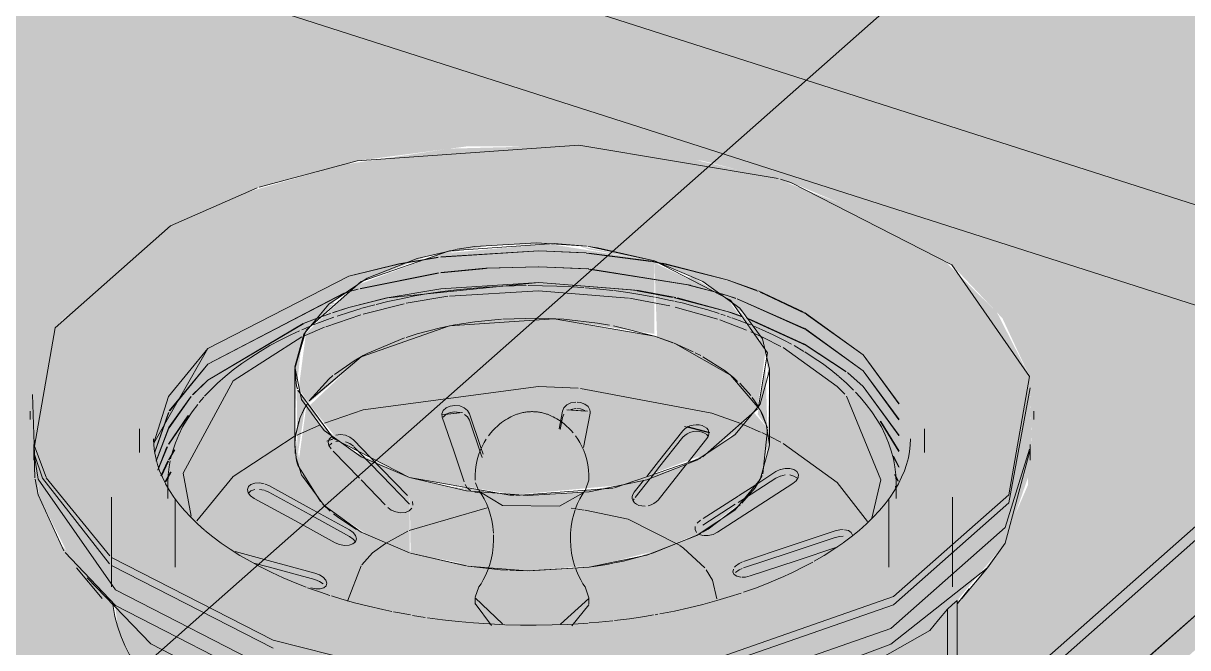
# Model space of a CAD drawing. Header units: metres. Extents: x 1.1 to 88.1, y -3.7 to 23.8.
# Drawn here: x 83.8408 to 83.9654, y 11.9939 to 12.0608 of the extents above; entities that cross this region are included whole.
import ezdxf

# ---------------------------------------------------------------- set-up
doc = ezdxf.new("R2010")
doc.units = ezdxf.units.M
doc.layers.add('A-FLOR', color=7, linetype='Continuous', lineweight=9, true_color=0x007f00)
doc.layers.add('P-PIPE', color=7, linetype='Continuous', lineweight=5)
doc.layers.add('P-SANR-FIXT', color=7, linetype='Continuous', lineweight=5)

# ---------------------------------------------------------------- blocks, each defined once
blk = doc.blocks.new('Cuba para Pia de Cozinha - Standard-2652003-3D_DT_02')
at = {"layer": 'P-SANR-FIXT', "true_color": 0x7f7f7f, "transparency": 33554598}
h = blk.add_hatch(color=8, dxfattribs=at)
h.paths.add_polyline_path([(-3.1016, 11.95549), (-3.06082, 11.99158), (-3.06201, 11.99352), (-3.06319, 11.99625), (-3.06376, 11.99877), (-3.06919, 12.0049), (-3.07169, 12.01028), (-3.07191, 12.02291), (-3.06948, 12.02861), (-3.06399, 12.03459), (-3.05647, 12.03955), (-3.04805, 12.04323), (-3.03714, 12.04611), (-3.02581, 12.0476), (-3.01242, 12.04757), (-3.00056, 12.04605), (-2.99954, 12.0458), (-2.99841, 12.04681), (-3.11728, 12.08496), (-3.2198, 11.99424), (-3.21559, 11.99207), (-3.15301, 11.97199)])
h.paths.add_polyline_path([(-3.03212, 12.08659), (-3.02074, 12.08765), (-3.01086, 12.08978), (-3.00324, 12.09238), (-2.99694, 12.09541), (-2.98954, 12.10095), (-3.00047, 12.10446), (-3.00433, 12.1026), (-3.01399, 12.09967), (-3.02464, 12.09792), (-3.03212, 12.09734), (-3.04397, 12.09787), (-3.05172, 12.09891), (-3.06399, 12.10224), (-3.08877, 12.11019), (-3.09768, 12.10231), (-3.05914, 12.09004), (-3.05172, 12.08816), (-3.04087, 12.08683), (-3.03266, 12.08661)])
for points in [[(-2.99841, 12.04681), (-2.95114, 12.08863), (-2.98954, 12.10095), (-2.99317, 12.09811), (-2.99775, 12.09502), (-3.00433, 12.09186), (-3.01304, 12.08911), (-3.02417, 12.08721), (-3.03266, 12.08661), (-3.04451, 12.08719), (-3.05388, 12.08871), (-3.0641, 12.09153), (-3.09768, 12.10231), (-3.11728, 12.08496), (-2.99882, 12.04694)], [(-3.04274, 12.02011), (-3.0369, 12.02515), (-3.02685, 12.02842), (-3.01539, 12.02896), (-3.00574, 12.02752), (-3.00574, 12.03533), (-3.01711, 12.03717), (-3.0286, 12.03611), (-3.03756, 12.03275), (-3.04303, 12.02761), (-3.04381, 12.02166), (-3.04286, 12.0203)], [(-2.99495, 12.0193), (-2.99468, 12.01969), (-2.99388, 12.02551), (-2.99428, 12.02639), (-2.99795, 12.03125), (-2.99959, 12.03218), (-3.00574, 12.03513), (-3.00546, 12.02713), (-2.99735, 12.02275), (-2.99498, 12.01933)], [(-3.02057, 12.0103), (-3.00913, 12.01135), (-3.00013, 12.01472), (-2.99498, 12.01933), (-2.9976, 12.02309), (-3.00574, 12.02727), (-3.01653, 12.02915), (-3.02784, 12.02831), (-3.03714, 12.02507), (-3.04259, 12.0199), (-3.03962, 12.01614), (-3.03796, 12.01522), (-3.03172, 12.0121), (-3.02071, 12.01032)], [(-2.99366, 12.01745), (-2.99386, 12.02437), (-2.99469, 12.01892), (-2.99393, 12.01783)], [(-3.04398, 12.01487), (-3.04386, 12.01487), (-3.04301, 12.02051), (-3.04403, 12.02166), (-3.04394, 12.0158)], [(-3.03195, 12.00408), (-3.03195, 12.01214), (-3.03796, 12.01494), (-3.04156, 12.01785), (-3.04301, 12.01967), (-3.04381, 12.01391), (-3.04326, 12.0121), (-3.04076, 12.0089), (-3.03627, 12.00592), (-3.03198, 12.00409)], [(-3.01931, 12.00214), (-3.01155, 12.00279), (-3.00502, 12.00444), (-3.00055, 12.00638), (-2.99645, 12.00947), (-2.99439, 12.0121), (-2.99345, 12.01641), (-2.99366, 12.01745), (-2.99514, 12.01914), (-2.99781, 12.01627), (-3.00231, 12.01356), (-3.00822, 12.01154), (-3.01457, 12.01049), (-3.02131, 12.01028), (-3.02528, 12.01068), (-3.02761, 12.01113), (-3.03195, 12.0121), (-3.03183, 12.00405), (-3.02434, 12.00255), (-3.02074, 12.00226)]]:
    blk.add_hatch(color=8, dxfattribs=at).paths.add_polyline_path(points)
h = blk.add_hatch(color=8, dxfattribs=at)
h.paths.add_polyline_path([(-3.01678, 11.96636), (-3.00912, 11.96745), (-3.00295, 11.96955), (-2.99828, 11.9725), (-2.99545, 11.97634), (-2.9948, 11.97939), (-2.98944, 11.98165), (-2.98397, 11.98476), (-2.97992, 11.98733), (-2.97439, 11.98556), (-2.97335, 11.98647), (-2.97318, 11.99917), (-2.96821, 12.00511), (-2.96578, 12.0121), (-2.96578, 12.01468), (-2.96538, 12.0157), (-2.9656, 12.02297), (-2.96909, 12.02982), (-2.97484, 12.0355), (-2.9816, 12.03985), (-2.99248, 12.04407), (-3.0028, 12.0465), (-3.01388, 12.04772), (-3.02769, 12.04736), (-3.03917, 12.04562), (-3.04938, 12.04268), (-3.05753, 12.03908), (-3.06485, 12.03399), (-3.06994, 12.02796), (-3.07231, 12.02187), (-3.07162, 12.01013), (-3.06829, 12.00355), (-3.06343, 11.99824), (-3.06319, 11.99625), (-3.06155, 11.99251), (-3.05701, 11.98722), (-3.05388, 11.98486), (-3.04731, 11.98125), (-3.04679, 11.98104), (-3.04679, 11.97675), (-3.04507, 11.9762), (-3.04275, 11.978), (-3.0406, 11.97383), (-3.03653, 11.97052), (-3.03071, 11.96804), (-3.02268, 11.96658), (-3.01713, 11.96637)])
h.paths.add_polyline_path([(-2.97421, 11.9982), (-2.97395, 11.99851), (-2.97387, 11.9985)])
h.paths.add_polyline_path([(-3.01931, 12.00214), (-3.02768, 12.00309), (-3.03328, 12.00465), (-3.03747, 12.00653), (-3.04145, 12.00964), (-3.0435, 12.01242), (-3.04424, 12.01719), (-3.04396, 12.02497), (-3.04297, 12.02796), (-3.0414, 12.02974), (-3.03987, 12.03121), (-3.03636, 12.03352), (-3.0302, 12.03578), (-3.02343, 12.03697), (-3.01648, 12.03721), (-3.01266, 12.03681), (-3.01018, 12.03636), (-3.00439, 12.03476), (-3.00049, 12.03308), (-2.99615, 12.02965), (-2.99406, 12.02639), (-2.99345, 12.02275), (-2.99369, 12.01458), (-2.99489, 12.01138), (-2.9976, 12.00835), (-3.0023, 12.0055), (-3.00764, 12.0036), (-3.01449, 12.00243), (-3.01853, 12.00219)])
h = blk.add_hatch(color=8, dxfattribs=at)
h.paths.add_polyline_path([(-3.02222, 12.01044), (-3.0261, 12.01112), (-3.02601, 12.01076), (-3.0242, 12.01059), (-3.02245, 12.01045)])
h.paths.add_polyline_path([(-3.02685, 12.01096), (-3.02685, 12.01125), (-3.02716, 12.01103)])
h.paths.add_polyline_path([(-3.00913, 12.01135), (-3.0053, 12.01238), (-3.0053, 12.01269), (-3.00793, 12.01177)])
h.paths.add_polyline_path([(-3.03195, 12.01214), (-3.03789, 12.01489), (-3.03614, 12.01392), (-3.03359, 12.01284)])
h.paths.add_polyline_path([(-3.00013, 12.01472), (-2.9965, 12.01747), (-2.99618, 12.01821), (-2.99959, 12.01519)])
h.paths.add_polyline_path([(-3.04031, 12.01664), (-3.04274, 12.02011), (-3.04297, 12.01977), (-3.04034, 12.01666)])
h.paths.add_polyline_path([(-3.04393, 12.02252), (-3.04351, 12.02657), (-3.04424, 12.02399), (-3.04403, 12.02298)])
h.paths.add_polyline_path([(-2.99366, 12.02273), (-2.99345, 12.02349), (-2.99366, 12.02349), (-2.99366, 12.02275)])
h.paths.add_polyline_path([(-2.99443, 12.02662), (-2.99471, 12.02771), (-2.99729, 12.03072), (-2.99471, 12.02702)])
h.paths.add_polyline_path([(-3.04255, 12.02834), (-3.04006, 12.03071), (-3.04075, 12.03054), (-3.04235, 12.02859)])
h.paths.add_polyline_path([(-2.99836, 12.03155), (-3.00167, 12.0336), (-3.00231, 12.03357), (-2.99852, 12.03163)])
h.paths.add_polyline_path([(-3.03686, 12.03322), (-3.0302, 12.03578), (-3.03241, 12.03508), (-3.03647, 12.03348)])
h.paths.add_polyline_path([(-3.00764, 12.03567), (-3.00764, 12.03577), (-3.01373, 12.0369), (-3.01272, 12.03656), (-3.00978, 12.03604)])
h = blk.add_hatch(color=8, dxfattribs=at)
h.paths.add_polyline_path([(-3.0262, 12.01081), (-3.0261, 12.01112), (-3.02685, 12.01096)])
h.paths.add_polyline_path([(-2.99428, 12.02639), (-2.99406, 12.02639), (-2.99443, 12.02709), (-2.99443, 12.02662)])
h.paths.add_polyline_path([(-3.03987, 12.03071), (-3.04006, 12.03083), (-3.04006, 12.031), (-3.03834, 12.03207), (-3.03917, 12.03168), (-3.0406, 12.03072), (-3.04006, 12.03071)])
h.paths.add_polyline_path([(-3.00723, 12.03559), (-3.00723, 12.03568), (-3.00764, 12.03567)])
h = blk.add_hatch(color=8, dxfattribs=at)
h.paths.add_polyline_path([(-2.99376, 12.02495), (-2.99366, 12.02551), (-2.99388, 12.02551), (-2.9938, 12.02514)])
h.paths.add_polyline_path([(-2.99737, 12.03083), (-2.99795, 12.03133), (-2.9976, 12.03099)])
h = blk.add_hatch(color=8, dxfattribs=at)
h.paths.add_polyline_path([(-3.04393, 12.01446), (-3.04392, 12.01616), (-3.04396, 12.01462)])
h.paths.add_polyline_path([(-3.04403, 12.02166), (-3.04381, 12.02166), (-3.04403, 12.02197)])
at = {"layer": 'P-SANR-FIXT'}
for p, q in [((-3.33162, 12.16449), (-2.94184, 12.0394)), ((-2.94184, 12.02865), (-3.33162, 12.15374))]:
    blk.add_line(p, q, dxfattribs=at)
at = {"layer": 'P-SANR-FIXT', "color": 251, "true_color": 0x525252}
for p, q in [((-3.02363, 11.93837), (-2.87959, 12.06583)), ((-3.02363, 11.93837), (-2.87959, 12.06583)), ((-3.01278, 12.03687), (-3.00574, 12.03533)), ((-3.00056, 12.03313), (-3.00574, 12.03533)), ((-3.04423, 12.02381), (-3.04305, 12.02784)), ((-3.04424, 12.02374), (-3.04424, 12.01568)), ((-2.99344, 12.01568), (-2.99344, 12.02374)), ((-2.99471, 12.01951), (-3.00055, 12.01435)), ((-3.00078, 12.01422), (-3.01, 12.01105)), ((-3.02121, 12.01026), (-3.03195, 12.01214)), ((-3.02075, 12.01024), (-3.02121, 12.01026)), ((-3.01017, 12.01101), (-3.02058, 12.01023))]:
    blk.add_line(p, q, dxfattribs=at)
at = {"layer": 'P-SANR-FIXT', "color": 8, "true_color": 0x6f6f6f}
for p, q in [((-3.01872, 11.93466), (-2.87959, 12.05777)), ((-2.87959, 12.05777), (-3.01872, 11.93466)), ((-3.02864, 12.02816), (-3.02691, 12.02851)), ((-3.0171, 12.02918), (-3.01544, 12.02909)), ((-3.00378, 12.02655), (-3.00574, 12.02727)), ((-3.03788, 12.02464), (-3.03691, 12.02519)), ((-2.99819, 12.02355), (-2.99726, 12.02281)), ((-3.04418, 12.01472), (-3.04424, 12.01593)), ((-2.99498, 12.01105), (-2.99471, 12.01145)), ((-3.04009, 12.00826), (-3.03951, 12.00781)), ((-3.00055, 12.00629), (-3, 12.0066)), ((-3.02587, 12.00267), (-3.03183, 12.00404)), ((-3.01082, 12.00283), (-3.01017, 12.00295)), ((-3.01, 12.00299), (-3.00905, 12.00319)), ((-3.02223, 12.00226), (-3.02148, 12.00221)), ((-3.02121, 12.0022), (-3.02075, 12.00218))]:
    blk.add_line(p, q, dxfattribs=at)
at = {"layer": 'P-SANR-FIXT', "color": 8, "true_color": 0x797979}
for p, q in [((-3.01014, 12.02839), (-3.00574, 12.02727)), ((-3.00574, 12.02727), (-3.00382, 12.02659)), ((-3.00371, 12.02655), (-3.00158, 12.02561)), ((-3.00139, 12.02551), (-3.00077, 12.02519)), ((-3.00055, 12.02507), (-2.99819, 12.02355)), ((-3.03998, 12.02318), (-3.03788, 12.02464)), ((-2.99726, 12.02281), (-2.99684, 12.02244)), ((-2.99662, 12.02223), (-2.99544, 12.02093)), ((-3.04305, 12.01978), (-3.04284, 12.02011)), ((-2.99528, 12.02072), (-2.99458, 12.01967)), ((-2.99366, 12.01745), (-2.99443, 12.01938)), ((-2.99377, 12.01782), (-2.99344, 12.01569)), ((-3.04424, 12.01593), (-3.04417, 12.01669)), ((-3.04419, 12.01636), (-3.04423, 12.01576)), ((-2.99415, 12.01254), (-2.99363, 12.01729)), ((-2.99344, 12.01567), (-2.99345, 12.01543)), ((-3.0439, 12.01345), (-3.04148, 12.00956)), ((-2.99459, 12.01166), (-2.99423, 12.01235)), ((-2.99638, 12.00938), (-2.99498, 12.01105)), ((-3.04122, 12.00928), (-3.04043, 12.00854)), ((-3, 12.0066), (-2.99657, 12.0092)), ((-3.03951, 12.00781), (-3.03762, 12.00657)), ((-3.03712, 12.00629), (-3.03195, 12.00408)), ((-3.00106, 12.00602), (-3.00078, 12.00616)), ((-3.00603, 12.004), (-3.0011, 12.00599)), ((-3.03183, 12.00404), (-3.02593, 12.00269)), ((-3.00905, 12.00319), (-3.00627, 12.00393)), ((-3.02566, 12.00265), (-3.02223, 12.00226)), ((-3.01916, 12.00215), (-3.01272, 12.00255)), ((-3.01244, 12.00259), (-3.01082, 12.00283)), ((-3.02058, 12.00217), (-3.01932, 12.00215))]:
    blk.add_line(p, q, dxfattribs=at)
at = {"layer": 'P-SANR-FIXT', "color": 8, "true_color": 0x7c7c7c}
for p, q in [((-3.04417, 12.01669), (-3.04366, 12.01857)), ((-3.04305, 12.01978), (-3.04371, 12.01841)), ((-3.04379, 12.01817), (-3.04419, 12.01636))]:
    blk.add_line(p, q, dxfattribs=at)
at = {"layer": 'P-SANR-FIXT', "color": 251, "true_color": 0x525252}
for points in [[(-3.01301, 12.03691, 0), (-3.01837, 12.03727, 0), (-3.02496, 12.03687, 0), (-3.02687, 12.03658, 0)], [(-3.02691, 12.03657, 0), (-3.03114, 12.03558, 0), (-3.03647, 12.03348, 0), (-3.0406, 12.03072, 0), (-3.04325, 12.02748, 0), (-3.04424, 12.02399, 0), (-3.0435, 12.02048, 0), (-3.04107, 12.01719, 0), (-3.03713, 12.01434, 0), (-3.03195, 12.01214, 0)], [(-3.04297, 12.02796, 0), (-3.03714, 12.03312, 0), (-3.02769, 12.03643, 0), (-3.01648, 12.03721, 0), (-3.013, 12.0369, 0)], [(-3.00574, 12.03533, 0), (-3.01182, 12.03674, 0), (-3.01281, 12.03688, 0)], [(-3.00574, 12.03533, 0), (-2.9976, 12.03115, 0), (-2.99366, 12.02551, 0), (-2.99459, 12.01972, 0)], [(-2.99344, 12.02373, 0), (-2.99419, 12.027, 0), (-2.99662, 12.03029, 0), (-3.00055, 12.03313, 0)], [(-3.04394, 12.02164, 0), (-3.04403, 12.02197, 0), (-3.04423, 12.02372, 0)], [(-2.99443, 12.01999, 0), (-2.99345, 12.02349, 0), (-2.99344, 12.02373, 0)], [(-3.03195, 12.01214, 0), (-3.04009, 12.01632, 0), (-3.0439, 12.02151, 0)], [(-3.03195, 12.01214, 0), (-3.02587, 12.01073, 0), (-3.01931, 12.0102, 0), (-3.01272, 12.0106, 0), (-3.00655, 12.01189, 0), (-3.00122, 12.01399, 0), (-2.99709, 12.01675, 0), (-2.99443, 12.01999, 0)]]:
    blk.add_polyline3d(points, dxfattribs=at)
at = {"layer": 'P-SANR-FIXT', "color": 8, "true_color": 0x6f6f6f}
for points in [[(-3.00574, 12.02727, 0), (-3.01648, 12.02915, 0), (-3.02769, 12.02837, 0), (-3.03714, 12.02507, 0), (-3.04269, 12.02034, 0)], [(-2.99445, 12.01941, 0), (-2.9976, 12.02309, 0), (-3.00349, 12.02644, 0)], [(-3.04423, 12.01566, 0), (-3.04403, 12.01391, 0), (-3.0439, 12.01345, 0)], [(-2.99345, 12.01543, 0), (-2.99443, 12.01193, 0), (-2.99709, 12.00869, 0), (-3.00122, 12.00593, 0), (-3.00655, 12.00383, 0), (-3.01272, 12.00254, 0), (-3.01931, 12.00214, 0), (-3.02574, 12.00265, 0)], [(-3.03195, 12.00408, 0), (-3.03713, 12.00628, 0), (-3.04107, 12.00913, 0), (-3.0435, 12.01242, 0), (-3.04412, 12.01436, 0)]]:
    blk.add_polyline3d(points, dxfattribs=at)
at = {"layer": 'P-SANR-FIXT', "color": 8, "true_color": 0x797979}
for points in [[(-3.02687, 12.02852, 0), (-3.02496, 12.02881, 0), (-3.02211, 12.0291, 0)], [(-3.02195, 12.02911, 0), (-3.01837, 12.02921, 0), (-3.0171, 12.02918, 0)], [(-3.01544, 12.02909, 0), (-3.01182, 12.02868, 0), (-3.01054, 12.02847, 0)], [(-3.0323, 12.02715, 0), (-3.03114, 12.02752, 0), (-3.02864, 12.02816, 0)], [(-3.03691, 12.02519, 0), (-3.03647, 12.02542, 0), (-3.0325, 12.02709, 0)], [(-3.04269, 12.02034, 0), (-3.0406, 12.02266, 0), (-3.04014, 12.02305, 0)]]:
    blk.add_polyline3d(points, dxfattribs=at)
at = {"layer": 'P-SANR-FIXT', "color": 8, "true_color": 0x7c7c7c}
for points in [[(-3.04365, 12.01858, 0), (-3.04325, 12.01942, 0), (-3.04308, 12.01972, 0)], [(-2.99436, 12.01928, 0), (-2.99419, 12.01894, 0), (-2.99378, 12.01787, 0)]]:
    blk.add_polyline3d(points, dxfattribs=at)
blk = doc.blocks.new('Válvula de Escoamento - Pia Americana - ERIKBIM - Pia Americana - 4 1_2_ - 1 1_2_-3081695-3D_DT_02')
at = {"layer": 'P-PIPE', "color": 8, "true_color": 0x6f6f6f}
for p, q in [((-2.99226, 12.04408), (-2.99114, 12.04375)), ((-3.03308, 12.03504), (-3.03844, 12.03372)), ((-3.00493, 12.03505), (-2.99795, 12.03332)), ((-2.99795, 12.03332), (-3.00457, 12.03503)), ((-2.99481, 12.0322), (-2.99795, 12.03332)), ((-2.99795, 12.03332), (-2.99467, 12.03209)), ((-2.99875, 12.03186), (-2.99795, 12.03163)), ((-2.99795, 12.03163), (-2.99868, 12.03185)), ((-2.99707, 12.03134), (-2.99795, 12.03163)), ((-2.99795, 12.03163), (-2.99702, 12.0313)), ((-2.98975, 12.02815), (-2.99688, 12.03127)), ((-2.99682, 12.03123), (-2.98956, 12.02799)), ((-2.98981, 12.02988), (-2.99459, 12.03212)), ((-2.99444, 12.032), (-2.98962, 12.02972)), ((-3.04229, 12.02904), (-3.04322, 12.02868)), ((-3.04312, 12.02869), (-3.0422, 12.02906)), ((-2.98969, 12.02643), (-2.99546, 12.02907)), ((-2.99534, 12.02897), (-2.9895, 12.02627)), ((-3.04347, 12.02796), (-3.04303, 12.02815)), ((-3.04301, 12.02816), (-3.04253, 12.02836)), ((-3.05081, 12.02251), (-3.04347, 12.02719)), ((-2.99402, 12.0271), (-2.99222, 12.02618)), ((-2.98974, 12.02565), (-2.9908, 12.02626)), ((-2.9853, 12.02354), (-2.98968, 12.02642)), ((-2.98949, 12.02626), (-2.98522, 12.02347)), ((-2.98686, 12.02367), (-2.98777, 12.02435)), ((-2.98604, 12.023), (-2.98686, 12.02367)), ((-3.05388, 12.02084), (-3.05326, 12.0215)), ((-3.01365, 12.02168), (-2.99959, 12.01902)), ((-3.05776, 12.0208), (-3.0593, 12.01585)), ((-3.05538, 12.02076), (-3.05774, 12.01746)), ((-3.05767, 12.01745), (-3.05532, 12.0208)), ((-3.05445, 12.02017), (-3.05397, 12.02074)), ((-3.01468, 12.02012), (-3.01416, 12.02022)), ((-3.05776, 12.01911), (-3.05921, 12.0149)), ((-3.0592, 12.01485), (-3.0577, 12.0191)), ((-3.05567, 12.01873), (-3.05776, 12.01572)), ((-3.0577, 12.01571), (-3.05561, 12.01877)), ((-3.02847, 12.01887), (-3.02634, 12.01912)), ((-3.02845, 12.01884), (-3.02628, 12.01909)), ((-3.01984, 12.01909), (-3.01973, 12.01911)), ((-3.01728, 12.01893), (-3.01738, 12.01897)), ((-3.01595, 12.01737), (-3.01559, 12.01925)), ((-3.01559, 12.01855), (-3.01583, 12.01729)), ((-3.01559, 12.01925), (-3.01543, 12.01961)), ((-3.01543, 12.01891), (-3.01559, 12.01855)), ((-3.01512, 12.01939), (-3.01312, 12.01926)), ((-3.01499, 12.01939), (-3.0129, 12.01926)), ((-3.01416, 12.01952), (-3.01468, 12.01943)), ((-3.01262, 12.01902), (-3.01333, 12.01537)), ((-3.01261, 12.01918), (-3.01262, 12.01902)), ((-2.99959, 12.01902), (-2.99648, 12.01791)), ((-3.05776, 12.01742), (-3.05907, 12.01394)), ((-3.05906, 12.01388), (-3.0577, 12.01741)), ((-3.02431, 12.01468), (-3.02553, 12.01828)), ((-3.00254, 12.01761), (-2.99999, 12.01697)), ((-3.00224, 12.01759), (-2.99982, 12.01696)), ((-3.00094, 12.01777), (-3.00064, 12.0177)), ((-2.98158, 12.01817), (-2.9796, 12.01494)), ((-2.97954, 12.01495), (-2.98152, 12.01813)), ((-3.0721, 12.01609), (-3.07211, 12.01564)), ((-3.03796, 12.01618), (-3.03613, 12.01428)), ((-3.00012, 12.01632), (-3.00212, 12.0138)), ((-2.99332, 12.01649), (-2.99222, 12.01592)), ((-3.05791, 12.01544), (-3.05889, 12.01297)), ((-3.05887, 12.01292), (-3.05785, 12.01543)), ((-3.05713, 12.01509), (-3.05776, 12.01403)), ((-3.0577, 12.01402), (-3.05706, 12.01511)), ((-3.03746, 12.01497), (-3.03792, 12.01544)), ((-3.07203, 12.0121), (-3.07213, 12.01462)), ((-3.05783, 12.01391), (-3.05855, 12.01232)), ((-3.05851, 12.01227), (-3.05776, 12.0139)), ((-3.02418, 12.01429), (-3.02431, 12.01468)), ((-2.98022, 12.01445), (-2.9796, 12.01325)), ((-2.97954, 12.01326), (-2.98015, 12.01443)), ((-3.05754, 12.01274), (-3.05809, 12.0117)), ((-3.05803, 12.01168), (-3.05747, 12.01273)), ((-2.99489, 12.01137), (-2.99274, 12.01277)), ((-2.99274, 12.01277), (-2.99228, 12.01299)), ((-2.99176, 12.01241), (-2.99225, 12.0123)), ((-2.98006, 12.01246), (-2.9797, 12.01176)), ((-2.97963, 12.01176), (-2.97998, 12.01245)), ((-3.07123, 12.01206), (-3.06404, 12.00291)), ((-3.06403, 12.00377), (-3.07082, 12.0121)), ((-3.0474, 12.01144), (-3.04702, 12.01128)), ((-3.02582, 12.01106), (-3.02601, 12.01139)), ((-3.02493, 12.01198), (-3.02493, 12.01184)), ((-3.0249, 12.01156), (-3.02459, 12.01084)), ((-3.01311, 12.01082), (-3.01276, 12.01184)), ((-3.01276, 12.01184), (-3.01276, 12.01186)), ((-2.99274, 12.01207), (-2.99601, 12.00996)), ((-2.99228, 12.01229), (-2.99274, 12.01207)), ((-2.97995, 12.0112), (-2.97992, 12.01089)), ((-3.0475, 12.01078), (-3.04802, 12.01087)), ((-3.04702, 12.01058), (-3.04744, 12.01076)), ((-3.05703, 12.00732), (-3.05703, 12.00255)), ((-2.98066, 12.00255), (-2.98066, 12.00732)), ((-3.06384, 12.00572), (-3.06384, 12.00045)), ((-3.00301, 12.00486), (-3.00263, 12.00459)), ((-3.00057, 12.00593), (-3.00093, 12.00604)), ((-2.97384, 12.00045), (-2.97384, 12.00572)), ((-3.00263, 12.00459), (-3.00036, 12.00248)), ((-3.04655, 11.99472), (-3.06376, 12.00355)), ((-3.06376, 12.00268), (-3.04655, 11.99385)), ((-3.0386, 11.99889), (-3.03714, 12.00268)), ((-3.02359, 12.00215), (-3.02348, 12.00248)), ((-3.0416, 12.00101), (-3.04209, 12.0012)), ((-2.99098, 12.00197), (-2.99222, 12.0014)), ((-3.04119, 12.00075), (-3.0416, 12.00101)), ((-3.02493, 11.99932), (-3.02453, 12.00043)), ((-3.01316, 12.00043), (-3.01275, 11.99926)), ((-2.97205, 12.00021), (-2.97331, 11.99864)), ((-3.02493, 11.99926), (-3.02493, 11.99858)), ((-3.02199, 11.99648), (-3.02493, 11.99926)), ((-3.02317, 11.9963), (-3.02493, 11.99864)), ((-3.01276, 11.9992), (-3.01581, 11.99645)), ((-3.01275, 11.99858), (-3.01275, 11.99926)), ((-2.97335, 11.98647), (-2.97335, 11.99897)), ((-3.03026, 11.99716), (-3.03165, 11.99738)), ((-3.01276, 11.99852), (-3.01458, 11.99627)), ((-3.00538, 11.9975), (-3.00568, 11.99745)), ((-2.97439, 11.98556), (-2.97439, 11.99805)), ((-3.03725, 11.99238), (-3.04655, 11.99472))]:
    blk.add_line(p, q, dxfattribs=at)
at = {"layer": 'P-PIPE', "color": 8, "true_color": 0x7c7c7c}
for p, q in [((-3.0181, 12.03641), (-3.0286, 12.03578)), ((-3.02859, 12.03574), (-3.0181, 12.03641)), ((-3.04397, 12.01669), (-3.04362, 12.01686))]:
    blk.add_line(p, q, dxfattribs=at)
at = {"layer": 'P-PIPE', "color": 8, "true_color": 0x797979}
for p, q in [((-3.01304, 12.03619), (-3.0181, 12.03641)), ((-3.0181, 12.03641), (-3.01325, 12.0362)), ((-3.01301, 12.03618), (-3.00614, 12.03528)), ((-3.00578, 12.03526), (-3.01278, 12.03617)), ((-3.03314, 12.035), (-3.02889, 12.0357)), ((-3.0289, 12.03574), (-3.03308, 12.03504)), ((-3.00602, 12.03526), (-3.00537, 12.03513)), ((-3.00501, 12.03511), (-3.00566, 12.03524)), ((-3.00527, 12.03512), (-3.00493, 12.03505)), ((-3.00457, 12.03503), (-3.00491, 12.0351)), ((-3.03725, 12.03236), (-3.02885, 12.03401)), ((-3.02886, 12.03405), (-3.0372, 12.03238)), ((-3.02383, 12.03456), (-3.0286, 12.03409)), ((-3.02859, 12.03405), (-3.02373, 12.03454)), ((-3.01814, 12.03472), (-3.02374, 12.03456)), ((-3.02364, 12.03455), (-3.01813, 12.03472)), ((-3.01278, 12.03448), (-3.0181, 12.03472)), ((-3.0181, 12.03472), (-3.01301, 12.03448)), ((-3.01279, 12.03447), (-3.00218, 12.03276)), ((-3.0019, 12.03274), (-3.01256, 12.03446)), ((-3.03743, 12.03231), (-3.03837, 12.03205)), ((-3.03837, 12.03205), (-3.03747, 12.0323)), ((-3.03434, 12.03137), (-3.02859, 12.03236)), ((-3.02859, 12.03236), (-3.0181, 12.03302)), ((-3.0254, 12.03239), (-3.0239, 12.03251)), ((-3.02387, 12.03252), (-3.02234, 12.03261)), ((-3.02208, 12.03262), (-3.0208, 12.03267)), ((-3.02074, 12.03267), (-3.01948, 12.03269)), ((-3.0181, 12.03302), (-3.00818, 12.03223)), ((-3.00211, 12.03274), (-2.99903, 12.03194)), ((-2.99893, 12.03193), (-3.00183, 12.03272)), ((-3.03844, 12.03203), (-3.03899, 12.03186)), ((-3.03897, 12.03187), (-3.03844, 12.03203)), ((-3.03231, 12.0308), (-3.02784, 12.03155)), ((-3.02769, 12.03157), (-3.01815, 12.03213)), ((-3.01815, 12.03213), (-3.00852, 12.03136)), ((-3.00841, 12.03134), (-3.0041, 12.03052)), ((-3.008, 12.0322), (-3.00381, 12.03143)), ((-3.00347, 12.03141), (-3.00764, 12.03219)), ((-3.00361, 12.03139), (-2.99795, 12.02993)), ((-2.99795, 12.02993), (-3.00328, 12.03137)), ((-3.03704, 12.03026), (-3.03566, 12.03064)), ((-3.0369, 12.02965), (-3.03253, 12.03075)), ((-3.03552, 12.03067), (-3.03426, 12.03098)), ((-3.00353, 12.03038), (-2.99959, 12.02928)), ((-2.99756, 12.02981), (-2.99795, 12.02993)), ((-2.99795, 12.02993), (-2.99754, 12.02979)), ((-2.99654, 12.02946), (-2.99756, 12.02981)), ((-2.99754, 12.02979), (-2.99646, 12.0294)), ((-3.04045, 12.0297), (-3.04229, 12.02904)), ((-3.0422, 12.02906), (-3.04039, 12.02972)), ((-3.0409, 12.02829), (-3.03716, 12.02957)), ((-2.99959, 12.02928), (-2.99898, 12.02908)), ((-2.99882, 12.02971), (-2.99892, 12.02974)), ((-2.99875, 12.02901), (-2.99589, 12.02793)), ((-2.99817, 12.02949), (-2.99863, 12.02964)), ((-2.9976, 12.02929), (-2.99797, 12.02943)), ((-2.99668, 12.02897), (-2.99747, 12.02925)), ((-2.99585, 12.02864), (-2.99666, 12.02896)), ((-2.99546, 12.02907), (-2.99594, 12.02924)), ((-2.99543, 12.02848), (-2.99584, 12.02864)), ((-2.99583, 12.02917), (-2.99534, 12.02897)), ((-3.04311, 12.02736), (-3.04106, 12.02823)), ((-2.99543, 12.02773), (-2.9951, 12.02759)), ((-2.99502, 12.02756), (-2.99402, 12.0271)), ((-3.0436, 12.01687), (-3.04158, 12.01776)), ((-2.99648, 12.01791), (-2.99439, 12.01701)), ((-3.04081, 12.01604), (-3.04022, 12.01624)), ((-3.04073, 12.01606), (-3.04015, 12.01625)), ((-2.99426, 12.01695), (-2.99332, 12.01649)), ((-3.04025, 12.01583), (-3.04054, 12.01556)), ((-3.03732, 12.01208), (-3.04011, 12.01496)), ((-3.03952, 12.01604), (-3.03983, 12.016)), ((-3.00581, 12.01251), (-3.00613, 12.01211)), ((-3.03454, 12.00921), (-3.03713, 12.01189)), ((-3.00791, 12.01056), (-3.00691, 12.01182)), ((-3.00619, 12.01203), (-3.0078, 12.00999)), ((-2.99673, 12.01019), (-2.99489, 12.01137)), ((-3.02544, 12.01075), (-3.0258, 12.01104)), ((-3.02445, 12.01049), (-3.02497, 12.01056)), ((-3.02444, 12.01064), (-3.02453, 12.01076)), ((-3.02437, 12.01057), (-3.02199, 12.00914)), ((-3.01325, 12.01064), (-3.01316, 12.01076)), ((-3.00791, 12.00986), (-3.00805, 12.00964)), ((-3.00053, 12.00774), (-2.99677, 12.01016)), ((-2.99609, 12.0099), (-2.99677, 12.00947)), ((-3.0339, 12.00865), (-3.03428, 12.00894)), ((-3.03198, 12.00645), (-3.02364, 12.00888)), ((-3.03165, 12.00956), (-3.03158, 12.00919)), ((-3.01467, 12.00885), (-3.01326, 12.00865)), ((-3.01437, 12.00822), (-3.01422, 12.00868)), ((-3.01314, 12.00863), (-3.00857, 12.00767)), ((-2.99709, 12.00927), (-3.00056, 12.00702)), ((-3.00857, 12.00767), (-3.00305, 12.00489)), ((-3.00117, 12.00726), (-3.00081, 12.00756)), ((-3.03452, 12.00508), (-3.03212, 12.00638)), ((-3.02297, 12.00618), (-3.02304, 12.00689))]:
    blk.add_line(p, q, dxfattribs=at)
at = {"layer": 'P-PIPE', "color": 251, "true_color": 0x525252}
for p, q in [((-3.07254, 12.01923), (-3.07254, 12.01836)), ((-2.96514, 12.01836), (-2.96514, 12.01923)), ((-3.06084, 12.01735), (-3.06084, 12.01483)), ((-2.97684, 12.01483), (-2.97684, 12.01735)), ((-3.07214, 12.01568), (-3.07214, 12.01398)), ((-2.96554, 12.01398), (-2.96554, 12.01568)), ((-3.05781, 12.01153), (-3.05781, 12.00989)), ((-2.97988, 12.00989), (-2.97988, 12.01153)), ((-3.06384, 12.01004), (-3.06384, 12.00572)), ((-3.05703, 12.00989), (-3.05703, 12.00732)), ((-2.98066, 12.00732), (-2.98066, 12.00989)), ((-2.97384, 12.00572), (-2.97384, 12.01004)), ((-3.06758, 12.00248), (-3.06484, 11.99918)), ((-3.04789, 12.00256), (-3.0467, 12.00197)), ((-2.97285, 11.99918), (-2.97011, 12.00248))]:
    blk.add_line(p, q, dxfattribs=at)
at = {"layer": 'P-PIPE', "color": 8, "true_color": 0x6f6f6f}
for points in [[(-3.04803, 12.04322, 0), (-3.03754, 12.04606, 0), (-3.01384, 12.04772, 0), (-2.99251, 12.04415, 0)], [(-2.99114, 12.04375, 0), (-2.97392, 12.03491, 0), (-2.9656, 12.02297, 0)], [(-3.07085, 12.01217, 0), (-3.07208, 12.01549, 0), (-3.06986, 12.02817, 0), (-3.05753, 12.03908, 0), (-3.04824, 12.04315, 0)], [(-3.0593, 12.01583, 0), (-3.05354, 12.02597, 0), (-3.03844, 12.03372, 0), (-3.03314, 12.035, 0)], [(-3.03844, 12.03372, 0), (-3.05354, 12.02597, 0), (-3.05776, 12.0208, 0)], [(-3.03899, 12.03186, 0), (-3.05354, 12.02427, 0), (-3.05767, 12.01929, 0)], [(-3.0576, 12.01928, 0), (-3.05354, 12.02427, 0), (-3.03897, 12.03187, 0)], [(-2.97954, 12.02003, 0), (-2.9834, 12.02527, 0), (-2.98968, 12.02981, 0)], [(-3.04335, 12.02863, 0), (-3.05354, 12.02258, 0), (-3.05516, 12.021, 0)], [(-3.05511, 12.02103, 0), (-3.05354, 12.02258, 0), (-3.04325, 12.02864, 0)], [(-2.98949, 12.02965, 0), (-2.9834, 12.02527, 0), (-2.9796, 12.02002, 0)], [(-3.05326, 12.0215, 0), (-3.0525, 12.02224, 0), (-3.05169, 12.02297, 0), (-3.05083, 12.02367, 0), (-3.04991, 12.02435, 0), (-3.04895, 12.02501, 0), (-3.04794, 12.02565, 0), (-3.04689, 12.02626, 0), (-3.04579, 12.02686, 0), (-3.04465, 12.02742, 0), (-3.04371, 12.02786, 0)], [(-2.99108, 12.02642, 0), (-2.9919, 12.02686, 0), (-2.99303, 12.02742, 0), (-2.99421, 12.02796, 0), (-2.99517, 12.02837, 0)], [(-2.97954, 12.01834, 0), (-2.9834, 12.02358, 0), (-2.98968, 12.02812, 0)], [(-2.98949, 12.02795, 0), (-2.9834, 12.02358, 0), (-2.9796, 12.01833, 0)], [(-2.99197, 12.02605, 0), (-2.98618, 12.02187, 0), (-2.98538, 12.02105, 0)], [(-2.98777, 12.02435, 0), (-2.98874, 12.02501, 0), (-2.98966, 12.0256, 0)], [(-3.05531, 12.00801, 0), (-3.05616, 12.01261, 0), (-3.05081, 12.02251, 0)], [(-2.9656, 12.02297, 0), (-2.96783, 12.01029, 0), (-2.98016, 11.99938, 0), (-3.00015, 11.9924, 0), (-3.00554, 11.99152, 0)], [(-2.98443, 12.0215, 0), (-2.98518, 12.02224, 0), (-2.986, 12.02297, 0)], [(-2.97954, 12.01665, 0), (-2.9834, 12.02189, 0), (-2.98509, 12.02337, 0)], [(-2.98502, 12.02331, 0), (-2.9834, 12.02189, 0), (-2.9796, 12.01664, 0)], [(-3.04106, 12.01797, 0), (-3.0369, 12.01939, 0), (-3.01815, 12.02187, 0), (-3.01389, 12.0217, 0)], [(-3.00565, 11.99062, 0), (-3.00015, 11.99154, 0), (-2.98016, 11.99851, 0), (-2.96783, 12.00942, 0), (-2.96552, 12.02175, 0)], [(-2.98001, 12.01328, 0), (-2.98017, 12.01415, 0), (-2.9804, 12.01501, 0), (-2.98069, 12.01587, 0), (-2.98105, 12.01671, 0), (-2.98146, 12.01755, 0), (-2.98194, 12.01837, 0), (-2.98247, 12.01917, 0), (-2.98307, 12.01997, 0), (-2.98372, 12.02074, 0), (-2.98423, 12.02129, 0)], [(-3.07231, 12.02103, 0), (-3.07208, 12.01462, 0), (-3.07123, 12.01208, 0)], [(-3.05575, 12.01837, 0), (-3.05521, 12.01917, 0), (-3.05462, 12.01997, 0)], [(-3.02844, 12.01859, 0), (-3.02848, 12.01896, 0), (-3.02834, 12.01931, 0), (-3.02803, 12.0196, 0), (-3.0276, 12.01979, 0), (-3.02709, 12.01986, 0), (-3.02656, 12.0198, 0), (-3.0261, 12.01961, 0), (-3.02574, 12.01932, 0), (-3.02553, 12.01897, 0)], [(-3.01543, 12.01961, 0), (-3.01512, 12.01991, 0), (-3.01468, 12.02012, 0)], [(-3.01401, 12.02022, 0), (-3.01364, 12.02018, 0), (-3.01318, 12.02001, 0), (-3.01283, 12.01974, 0), (-3.01264, 12.01939, 0), (-3.01261, 12.01918, 0)], [(-2.98519, 12.02084, 0), (-2.98153, 12.01188, 0), (-2.98247, 12.00779, 0)], [(-3.0261, 12.01167, 0), (-3.02722, 12.01499, 0), (-3.02844, 12.01859, 0)], [(-3.02656, 12.0191, 0), (-3.02709, 12.01917, 0), (-3.0276, 12.0191, 0), (-3.02803, 12.01891, 0), (-3.02834, 12.01862, 0)], [(-3.02553, 12.01828, 0), (-3.02574, 12.01863, 0), (-3.02606, 12.01889, 0)], [(-3.02553, 12.01897, 0), (-3.02431, 12.01537, 0), (-3.02406, 12.01464, 0)], [(-3.0235, 12.0166, 0), (-3.02326, 12.01691, 0), (-3.02302, 12.01718, 0), (-3.02278, 12.01743, 0), (-3.02255, 12.01765, 0), (-3.02232, 12.01785, 0), (-3.0221, 12.01802, 0), (-3.02188, 12.01818, 0), (-3.02168, 12.01831, 0), (-3.02148, 12.01843, 0), (-3.0213, 12.01854, 0), (-3.02112, 12.01863, 0), (-3.02095, 12.01872, 0)], [(-3.02095, 12.01872, 0), (-3.02079, 12.01879, 0), (-3.02063, 12.01885, 0), (-3.02048, 12.01891, 0), (-3.02041, 12.01893, 0)], [(-3.02041, 12.01893, 0), (-3.02029, 12.01897, 0), (-3.02018, 12.01901, 0)], [(-3.02018, 12.01901, 0), (-3.02006, 12.01904, 0), (-3.01995, 12.01907, 0), (-3.01984, 12.01909, 0)], [(-3.01973, 12.01911, 0), (-3.01962, 12.01913, 0), (-3.01951, 12.01915, 0), (-3.01941, 12.01916, 0), (-3.0193, 12.01917, 0), (-3.0192, 12.01918, 0), (-3.01909, 12.01919, 0), (-3.01899, 12.01919, 0), (-3.01889, 12.0192, 0), (-3.01878, 12.0192, 0), (-3.01868, 12.01919, 0), (-3.01857, 12.01919, 0), (-3.01847, 12.01918, 0), (-3.01836, 12.01917, 0), (-3.01826, 12.01916, 0), (-3.01815, 12.01915, 0), (-3.01805, 12.01913, 0), (-3.01794, 12.01911, 0), (-3.01783, 12.01909, 0), (-3.01772, 12.01906, 0), (-3.0176, 12.01903, 0), (-3.01749, 12.019, 0), (-3.01738, 12.01897, 0)], [(-3.0158, 12.01818, 0), (-3.01601, 12.01831, 0), (-3.0162, 12.01843, 0), (-3.01639, 12.01854, 0), (-3.01657, 12.01863, 0), (-3.01674, 12.01872, 0), (-3.0169, 12.01879, 0), (-3.01706, 12.01885, 0), (-3.0172, 12.01891, 0), (-3.01728, 12.01893, 0)], [(-3.01318, 12.01931, 0), (-3.01364, 12.01948, 0), (-3.01405, 12.01952, 0)], [(-3.05752, 12.01415, 0), (-3.05729, 12.01501, 0), (-3.057, 12.01587, 0), (-3.05664, 12.01671, 0), (-3.05623, 12.01755, 0), (-3.05575, 12.01837, 0)], [(-3.01514, 12.01765, 0), (-3.01537, 12.01785, 0), (-3.01559, 12.01802, 0), (-3.0158, 12.01818, 0)], [(-3.01443, 12.01691, 0), (-3.01467, 12.01718, 0), (-3.01491, 12.01743, 0), (-3.01514, 12.01765, 0)], [(-3.00269, 12.01714, 0), (-3.00249, 12.01735, 0), (-3.00224, 12.01752, 0), (-3.00194, 12.01766, 0), (-3.00161, 12.01775, 0), (-3.00128, 12.01779, 0), (-3.00094, 12.01777, 0)], [(-3.00064, 12.0177, 0), (-3.00037, 12.01758, 0), (-3.00015, 12.01742, 0)], [(-3.00015, 12.01742, 0), (-3, 12.01723, 0), (-2.99992, 12.01701, 0), (-2.99992, 12.01678, 0), (-2.99999, 12.01654, 0), (-3.00012, 12.01632, 0)], [(-3.05471, 12.00749, 0), (-3.05081, 12.01225, 0), (-3.04429, 12.01654, 0)], [(-3.03983, 12.01669, 0), (-3.03933, 12.01674, 0), (-3.03881, 12.01666, 0), (-3.03833, 12.01646, 0), (-3.03796, 12.01618, 0)], [(-3.02493, 12.01184, 0), (-3.02494, 12.0124, 0), (-3.0249, 12.01296, 0), (-3.02482, 12.01351, 0), (-3.02471, 12.01404, 0), (-3.02456, 12.01455, 0), (-3.02439, 12.01502, 0), (-3.02419, 12.01547, 0), (-3.02397, 12.01588, 0), (-3.02374, 12.01626, 0)], [(-3.01276, 12.01184, 0), (-3.01275, 12.0124, 0), (-3.01279, 12.01296, 0), (-3.01286, 12.01351, 0), (-3.01298, 12.01404, 0), (-3.01313, 12.01455, 0), (-3.0133, 12.01502, 0), (-3.0135, 12.01547, 0), (-3.01372, 12.01588, 0), (-3.01395, 12.01626, 0), (-3.01418, 12.0166, 0)], [(-3.00657, 12.01225, 0), (-3.0053, 12.01385, 0), (-3.00269, 12.01714, 0)], [(-3.00269, 12.01645, 0), (-3.0053, 12.01316, 0), (-3.00581, 12.01251, 0)], [(-3.00064, 12.01701, 0), (-3.00094, 12.01708, 0), (-3.00128, 12.01709, 0), (-3.00161, 12.01705, 0), (-3.00194, 12.01696, 0), (-3.00224, 12.01683, 0), (-3.00249, 12.01665, 0), (-3.00269, 12.01645, 0)], [(-3, 12.01653, 0), (-3.00015, 12.01673, 0), (-3.00037, 12.01689, 0), (-3.00064, 12.01701, 0)], [(-3.03796, 12.01548, 0), (-3.03833, 12.01577, 0), (-3.03881, 12.01596, 0)], [(-3.00029, 11.98905, 0), (-2.98045, 11.99598, 0), (-2.96821, 12.0068, 0), (-2.96559, 12.01519, 0)], [(-2.99197, 12.01579, 0), (-2.98618, 12.01161, 0), (-2.98294, 12.00742, 0)], [(-2.96558, 12.01497, 0), (-2.96821, 12.00511, 0), (-2.97011, 12.00248, 0)], [(-3.07207, 12.01441, 0), (-3.07169, 12.01196, 0), (-3.06343, 12.00011, 0), (-3.04634, 11.99134, 0)], [(-3.05781, 12.01153, 0), (-3.05778, 12.01241, 0), (-3.05768, 12.01328, 0), (-3.05756, 12.01394, 0)], [(-2.99225, 12.013, 0), (-2.99176, 12.01311, 0), (-2.99125, 12.01311, 0), (-2.99081, 12.01299, 0), (-2.9905, 12.01277, 0)], [(-2.99052, 12.01211, 0), (-2.99081, 12.0123, 0), (-2.99125, 12.01242, 0)], [(-2.9905, 12.01277, 0), (-2.99034, 12.01247, 0), (-2.99037, 12.01213, 0), (-2.99058, 12.01179, 0), (-2.99093, 12.01149, 0)], [(-2.97988, 12.01153, 0), (-2.97991, 12.01241, 0), (-2.98001, 12.01328, 0)], [(-3.06895, 12.0043, 0), (-3.07169, 12.01027, 0), (-3.07201, 12.01198, 0)], [(-3.04857, 12.00991, 0), (-3.04896, 12.01019, 0), (-3.04921, 12.01051, 0), (-3.04929, 12.01085, 0), (-3.04919, 12.01116, 0), (-3.04892, 12.0114, 0), (-3.04851, 12.01154, 0), (-3.04802, 12.01157, 0), (-3.0475, 12.01148, 0)], [(-3.04702, 12.01128, 0), (-3.04269, 12.0089, 0), (-3.03836, 12.00653, 0)], [(-2.99093, 12.01149, 0), (-2.99497, 12.00888, 0), (-2.99901, 12.00628, 0)], [(-3.04851, 12.01085, 0), (-3.04892, 12.01071, 0), (-3.04919, 12.01047, 0)], [(-3.03991, 12.00516, 0), (-3.04424, 12.00753, 0), (-3.04857, 12.00991, 0)], [(-3.03836, 12.00583, 0), (-3.04269, 12.00821, 0), (-3.04702, 12.01058, 0)], [(-3.03836, 12.00653, 0), (-3.03797, 12.00625, 0), (-3.03772, 12.00592, 0), (-3.03764, 12.00557, 0), (-3.03773, 12.00526, 0), (-3.03801, 12.00502, 0), (-3.03842, 12.00488, 0), (-3.03891, 12.00486, 0), (-3.03943, 12.00496, 0), (-3.03991, 12.00516, 0)], [(-2.99901, 12.00628, 0), (-2.99947, 12.00605, 0), (-2.99998, 12.00593, 0), (-3.00049, 12.00592, 0)], [(-2.99622, 12.00315, 0), (-2.99131, 12.00478, 0), (-2.98641, 12.00642, 0)], [(-2.98641, 12.00642, 0), (-2.98589, 12.00654, 0), (-2.98555, 12.00656, 0)], [(-2.98539, 12.00655, 0), (-2.98497, 12.00645, 0), (-2.98468, 12.00625, 0), (-2.98455, 12.00598, 0)], [(-3.03774, 12.00526, 0), (-3.03797, 12.00555, 0), (-3.03836, 12.00583, 0)], [(-3.03706, 12.00279, 0), (-3.0359, 12.00406, 0), (-3.03452, 12.00508, 0)], [(-2.98641, 12.00572, 0), (-2.99131, 12.00409, 0), (-2.99622, 12.00245, 0)], [(-2.98555, 12.00586, 0), (-2.98589, 12.00584, 0), (-2.98641, 12.00572, 0)], [(-3.04634, 11.98965, 0), (-3.06343, 11.99842, 0), (-3.06881, 12.0041, 0)], [(-3.05062, 12.00422, 0), (-3.04709, 12.00326, 0), (-3.04209, 12.00189, 0)], [(-2.9861, 12.00473, 0), (-2.99059, 12.00323, 0), (-2.99549, 12.0016, 0)], [(-3.04209, 12.0012, 0), (-3.04709, 12.00256, 0), (-3.0486, 12.00297, 0)], [(-3.01316, 12.00043, 0), (-3.01339, 12.00077, 0), (-3.01363, 12.00117, 0), (-3.01387, 12.00163, 0), (-3.01409, 12.00215, 0), (-3.0142, 12.00245, 0)], [(-2.9965, 12.00146, 0), (-2.99693, 12.00156, 0), (-2.99722, 12.00175, 0), (-2.99735, 12.00202, 0), (-2.99729, 12.00234, 0)], [(-2.99716, 12.00255, 0), (-2.99706, 12.00266, 0), (-2.99669, 12.00294, 0), (-2.99633, 12.00311, 0)], [(-2.99636, 12.0024, 0), (-2.99669, 12.00224, 0), (-2.99706, 12.00196, 0)], [(-2.97011, 12.00248, 0), (-2.98045, 11.99428, 0), (-2.99686, 11.98811, 0)], [(-3.04696, 11.98781, 0), (-3.05962, 11.99434, 0), (-3.06646, 12.00139, 0)], [(-3.0467, 12.00197, 0), (-3.04547, 12.0014, 0), (-3.04418, 12.00086, 0), (-3.04301, 12.0004, 0)], [(-3.04209, 12.00189, 0), (-3.0416, 12.00171, 0), (-3.04119, 12.00145, 0), (-3.04091, 12.00114, 0), (-3.0408, 12.00083, 0), (-3.04087, 12.00055, 0), (-3.04112, 12.00034, 0)], [(-3.02453, 12.00043, 0), (-3.0243, 12.00077, 0), (-3.02406, 12.00117, 0), (-3.02382, 12.00163, 0), (-3.02359, 12.00215, 0)], [(-3.0002, 12.00227, 0), (-2.99952, 12.00114, 0), (-2.99906, 11.99916, 0)], [(-2.99549, 12.0016, 0), (-2.99601, 12.00148, 0), (-2.9964, 12.00146, 0)], [(-2.99224, 12.00139, 0), (-2.9935, 12.00086, 0), (-2.99483, 12.00034, 0), (-2.9962, 11.99985, 0)], [(-3.04286, 12.00034, 0), (-3.04148, 11.99985, 0), (-3.04047, 11.99952, 0)], [(-3.04112, 12.00034, 0), (-3.04151, 12.00023, 0), (-3.04199, 12.00022, 0), (-3.04251, 12.00031, 0)], [(-3.06373, 11.99874, 0), (-3.06368, 11.99832, 0), (-3.06349, 11.99726, 0), (-3.06321, 11.99622, 0), (-3.06286, 11.99518, 0), (-3.06243, 11.99416, 0), (-3.06193, 11.99316, 0), (-3.06136, 11.99218, 0)], [(-3.03386, 11.9978, 0), (-3.03479, 11.99799, 0), (-3.03633, 11.99835, 0), (-3.03783, 11.99873, 0), (-3.03929, 11.99915, 0), (-3.04029, 11.99946, 0)], [(-2.99647, 11.99976, 0), (-2.99762, 11.99939, 0), (-2.99906, 11.99896, 0), (-3.00055, 11.99855, 0)], [(-2.97335, 11.99897, 0), (-2.97387, 11.9985, 0), (-2.97439, 11.99805, 0)], [(-3.03183, 11.99742, 0), (-3.03323, 11.99767, 0), (-3.03367, 11.99776, 0)], [(-3.00583, 11.99743, 0), (-3.00678, 11.99726, 0), (-3.0084, 11.99702, 0), (-3.01003, 11.99682, 0)], [(-3.00056, 11.99855, 0), (-3.00206, 11.99818, 0), (-3.00361, 11.99784, 0), (-3.00518, 11.99754, 0)], [(-2.97439, 11.99805, 0), (-2.97533, 11.9969, 0), (-2.97628, 11.99575, 0)], [(-3.02176, 11.99638, 0), (-3.02344, 11.99646, 0), (-3.02511, 11.99657, 0), (-3.02676, 11.99672, 0), (-3.02841, 11.99691, 0), (-3.03004, 11.99713, 0)], [(-3.01283, 11.99655, 0), (-3.01335, 11.99651, 0), (-3.01502, 11.99641, 0), (-3.0167, 11.99635, 0), (-3.01839, 11.99632, 0), (-3.02007, 11.99633, 0), (-3.02168, 11.99637, 0)], [(-3.01018, 11.9968, 0), (-3.01169, 11.99665, 0), (-3.01272, 11.99656, 0)], [(-2.97628, 11.99575, 0), (-2.98936, 11.98832, 0), (-3.00576, 11.98415, 0)]]:
    blk.add_polyline3d(points, dxfattribs=at)
at = {"layer": 'P-PIPE', "color": 8, "true_color": 0x797979}
for points in [[(-3.00783, 12.03221, 0), (-3.0181, 12.03302, 0), (-3.03426, 12.0314, 0)], [(-3.02991, 12.03183, 0), (-3.02842, 12.03205, 0), (-3.02692, 12.03224, 0), (-3.0254, 12.03239, 0)], [(-3.01926, 12.03269, 0), (-3.01772, 12.03268, 0), (-3.01618, 12.03264, 0), (-3.01464, 12.03257, 0), (-3.0133, 12.03248, 0)], [(-3.01311, 12.03246, 0), (-3.01159, 12.03232, 0), (-3.01018, 12.03217, 0)], [(-3.03438, 12.03138, 0), (-3.03844, 12.03033, 0), (-3.04018, 12.02979, 0)], [(-3.04012, 12.02981, 0), (-3.03844, 12.03033, 0), (-3.03445, 12.03134, 0)], [(-3.03426, 12.03098, 0), (-3.03283, 12.03129, 0), (-3.03138, 12.03158, 0), (-3.02993, 12.03183, 0)], [(-3.01008, 12.03215, 0), (-3.00858, 12.03195, 0), (-3.0071, 12.03172, 0), (-3.00574, 12.03147, 0)], [(-3.00564, 12.03145, 0), (-3.0042, 12.03115, 0), (-3.00362, 12.03102, 0)], [(-3.00354, 12.031, 0), (-3.00278, 12.03083, 0), (-3.00139, 12.03047, 0), (-3.00002, 12.03008, 0), (-2.99892, 12.02974, 0)], [(-3.03971, 12.02943, 0), (-3.03839, 12.02986, 0), (-3.03714, 12.03023, 0)], [(-3.04226, 12.02848, 0), (-3.041, 12.02897, 0), (-3.04006, 12.0293, 0)], [(-3.04035, 12.01522, 0), (-3.04059, 12.01556, 0), (-3.04065, 12.01592, 0), (-3.04054, 12.01625, 0), (-3.04025, 12.01652, 0)], [(-3.03195, 12.00927, 0), (-3.03492, 12.01234, 0), (-3.03746, 12.01497, 0)], [(-3.03612, 12.01428, 0), (-3.03492, 12.01304, 0), (-3.03218, 12.01021, 0)], [(-3.00231, 12.01356, 0), (-3.00273, 12.01303, 0), (-3.00534, 12.00973, 0)], [(-3.02373, 12.00937, 0), (-3.02397, 12.00985, 0), (-3.02421, 12.01027, 0), (-3.02443, 12.01061, 0)], [(-3.02199, 12.00914, 0), (-3.0159, 12.00908, 0), (-3.01337, 12.0105, 0)], [(-3.01418, 12.00882, 0), (-3.01396, 12.00937, 0), (-3.01372, 12.00985, 0), (-3.01348, 12.01027, 0), (-3.01329, 12.01057, 0)], [(-3.0074, 12.00916, 0), (-3.00767, 12.00928, 0), (-3.00788, 12.00944, 0), (-3.00803, 12.00964, 0), (-3.00811, 12.00986, 0), (-3.00812, 12.0101, 0), (-3.00805, 12.01033, 0), (-3.00791, 12.01056, 0)], [(-3.0324, 12.00841, 0), (-3.03291, 12.00837, 0), (-3.03343, 12.00845, 0), (-3.0339, 12.00865, 0)], [(-3.0317, 12.00885, 0), (-3.03198, 12.00858, 0), (-3.03239, 12.00841, 0)], [(-3.02304, 12.00689, 0), (-3.02316, 12.00757, 0), (-3.02332, 12.00822, 0), (-3.02351, 12.00882, 0), (-3.02373, 12.00937, 0)], [(-3.00675, 12.00908, 0), (-3.00709, 12.00909, 0), (-3.0074, 12.00916, 0)], [(-3.00534, 12.00973, 0), (-3.00554, 12.00953, 0), (-3.0058, 12.00935, 0), (-3.00609, 12.00921, 0), (-3.00642, 12.00912, 0)], [(-3.01448, 12.00336, 0), (-3.01461, 12.00403, 0), (-3.0147, 12.00474, 0), (-3.01474, 12.00546, 0), (-3.01472, 12.00618, 0), (-3.01465, 12.00689, 0), (-3.01453, 12.00757, 0), (-3.01437, 12.00822, 0)], [(-3.00125, 12.00626, 0), (-3.0014, 12.00657, 0), (-3.00137, 12.00691, 0)], [(-3.02345, 12.00255, 0), (-3.02339, 12.00273, 0), (-3.02321, 12.00336, 0), (-3.02308, 12.00403, 0), (-3.02299, 12.00474, 0), (-3.02295, 12.00546, 0), (-3.02296, 12.00601, 0)], [(-3.01423, 12.00255, 0), (-3.0143, 12.00273, 0), (-3.01448, 12.00336, 0)]]:
    blk.add_polyline3d(points, dxfattribs=at)
at = {"layer": 'P-PIPE', "color": 251, "true_color": 0x525252}
for points in [[(-3.05934, 12.01627, 0), (-3.05932, 12.01559, 0), (-3.05924, 12.01492, 0), (-3.05911, 12.01423, 0), (-3.05893, 12.01355, 0), (-3.0587, 12.01286, 0), (-3.0584, 12.01216, 0), (-3.05807, 12.01149, 0)], [(-2.97834, 12.01627, 0), (-2.97837, 12.01559, 0), (-2.97845, 12.01492, 0), (-2.97857, 12.01423, 0), (-2.97876, 12.01355, 0), (-2.97899, 12.01286, 0), (-2.97929, 12.01216, 0), (-2.97964, 12.01145, 0), (-2.98005, 12.01074, 0), (-2.98052, 12.01003, 0), (-2.98106, 12.00931, 0), (-2.98166, 12.0086, 0), (-2.98232, 12.00789, 0), (-2.98304, 12.00718, 0), (-2.98383, 12.00648, 0), (-2.98468, 12.00579, 0), (-2.98555, 12.00514, 0)], [(-3.05805, 12.01145, 0), (-3.05764, 12.01074, 0), (-3.05716, 12.01003, 0), (-3.05663, 12.00931, 0), (-3.05603, 12.0086, 0), (-3.05537, 12.00789, 0), (-3.05464, 12.00718, 0), (-3.05388, 12.0065, 0)], [(-3.05386, 12.00648, 0), (-3.05301, 12.00579, 0), (-3.0521, 12.00511, 0), (-3.05113, 12.00445, 0), (-3.05011, 12.0038, 0), (-3.04902, 12.00317, 0), (-3.04794, 12.00259, 0)], [(-2.98559, 12.00511, 0), (-2.98656, 12.00445, 0), (-2.98758, 12.0038, 0), (-2.98866, 12.00317, 0)], [(-2.9888, 12.00309, 0), (-2.9898, 12.00256, 0), (-2.99098, 12.00197, 0)]]:
    blk.add_polyline3d(points, dxfattribs=at)

msp = doc.modelspace()

# ---------------------------------------------------------------- hatches: boundary and pattern name
at = {"layer": 'A-FLOR', "true_color": 0xd4d4d4, "transparency": 33554509}
h = msp.add_hatch(color=254, dxfattribs=at)
h.paths.add_polyline_path([(83.87021, 11.92889), (83.8702, 11.93174), (83.85646, 11.93606), (83.80805, 11.9516), (83.80576, 11.94958), (83.8702, 11.92889)])
h.paths.add_polyline_path([(83.87021, 11.93695), (83.87002, 11.97713), (83.86897, 11.9762), (83.86726, 11.97675), (83.86708, 11.98111), (83.86338, 11.98293), (83.85784, 11.98653), (83.85515, 11.98916), (83.85323, 11.99158), (83.81244, 11.95549), (83.8702, 11.93695)])
h.paths.add_polyline_path([(84.08066, 12.18396), (84.08361, 12.18245), (84.09435, 12.18056), (84.10555, 12.18135), (84.11501, 12.18465), (84.12084, 12.18981), (84.12189, 12.19581), (84.12161, 12.22906), (84.08066, 12.19283)])
h.paths.add_polyline_path([(84.06025, 12.10657), (84.08066, 12.12462), (84.08048, 12.18405), (84.07546, 12.18662), (84.07477, 12.18762), (84.06814, 12.18175), (84.06151, 12.11842)])
h.paths.add_polyline_path([(83.9202, 11.95287), (84.05153, 12.06943), (84.05397, 12.07248), (84.05629, 12.07729), (84.05703, 12.07949), (84.05784, 12.08369), (84.05998, 12.10632), (84.02645, 12.0763), (84.03144, 12.07439), (84.03485, 12.07225), (84.03627, 12.06919), (84.03602, 12.06066), (84.03445, 12.05777), (83.9202, 11.95666), (83.9202, 11.95365)])
h.paths.add_polyline_path([(83.94069, 11.99897), (83.94052, 11.99897), (83.94051, 11.9988)])
h.paths.add_polyline_path([(83.9202, 11.96472), (84.03379, 12.06528), (84.03013, 12.06705), (84.01947, 12.07048), (83.9722, 12.02865), (83.91564, 12.04681), (83.9145, 12.0458), (83.9237, 12.04342), (83.93314, 12.0394), (83.94012, 12.03491), (83.94554, 12.02919), (83.94844, 12.02297), (83.94867, 12.0157), (83.94822, 12.01435), (83.94827, 12.01134), (83.94529, 12.00447), (83.94069, 11.99851), (83.94069, 11.98647), (83.93966, 11.98556), (83.9336, 11.9875), (83.93235, 11.98636), (83.92699, 11.98287), (83.92095, 11.98001), (83.92002, 11.97967), (83.9202, 11.97832), (83.9202, 11.97388)])
h.paths.add_polyline_path([(83.93336, 11.98724), (83.93333, 11.98759), (83.93324, 11.98759)])
h = msp.add_hatch(color=254, dxfattribs=at)
h.paths.add_polyline_path([(83.87021, 11.93174), (83.8702, 11.93695), (83.81244, 11.95549), (83.80805, 11.9516), (83.8702, 11.93174)])
h.paths.add_polyline_path([(83.9202, 11.95666), (84.03445, 12.05777), (84.03609, 12.06079), (84.0359, 12.06289), (84.03365, 12.06511), (83.9202, 11.96472), (83.9202, 11.95775)])
h.paths.add_polyline_path([(83.9722, 12.02865), (84.01947, 12.07048), (83.9628, 12.08854), (83.91564, 12.04681), (83.96775, 12.03008)])
h.paths.add_polyline_path([(84.02615, 12.07639), (84.06025, 12.10657), (84.06814, 12.18175), (84.05667, 12.1716), (84.05667, 12.15936), (84.05615, 12.15636), (84.05309, 12.15373), (84.04825, 12.15211), (84.0429, 12.15174), (84.03753, 12.15268), (84.03611, 12.15341), (84.01706, 12.13655), (84.01687, 12.10198), (84.01601, 12.09705), (84.00948, 12.09165), (83.99996, 12.08854), (83.99059, 12.0878), (84.01724, 12.07925)])
h.paths.add_polyline_path([(84.03613, 12.06087), (84.03627, 12.06113), (84.036, 12.06977), (84.03445, 12.07272), (84.03013, 12.07511), (84.02605, 12.0763), (84.01947, 12.07048), (84.03196, 12.06617), (84.03383, 12.06528), (84.03485, 12.06641), (84.03613, 12.068), (84.03613, 12.06176)])
h.paths.add_polyline_path([(83.97032, 12.09431), (83.96994, 12.09486), (83.96959, 12.09454)])
h.paths.add_polyline_path([(84.08066, 12.18396), (84.08051, 12.19269), (84.07477, 12.18762), (84.07546, 12.18662), (84.08048, 12.18405)])

# ---------------------------------------------------------------- linework, layer by layer
at = {"layer": 'A-FLOR', "color": 9, "true_color": 0xaad4aa}
msp.add_line((83.19449, 11.40868), (84.19535, 12.29432), dxfattribs=at)
at = {"layer": 'A-FLOR', "color": 9, "true_color": 0xb6d4b6}
msp.add_line((84.19535, 12.2097), (83.19449, 11.32407), dxfattribs=at)

# ---------------------------------------------------------------- block references
at = {"layer": 'P-PIPE', "color": 8, "true_color": 0x6f6f6f}
msp.add_blockref('Válvula de Escoamento - Pia Americana - ERIKBIM - Pia Americana - 4 1_2_ - 1 1_2_-3081695-3D_DT_02', (86.91404, 0), dxfattribs=at)
at = {"layer": 'P-SANR-FIXT', "color": 8, "true_color": 0x6f6f6f}
msp.add_blockref('Cuba para Pia de Cozinha - Standard-2652003-3D_DT_02', (86.91404, 0), dxfattribs=at)

doc.saveas('drawing.dxf')
